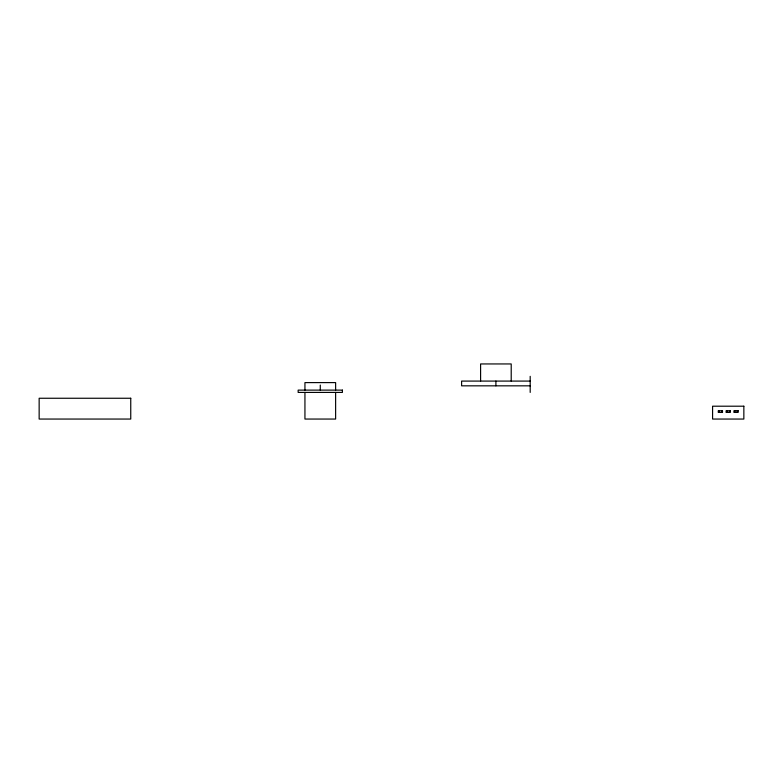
<?xml version="1.0" encoding="UTF-8"?>
<svg xmlns="http://www.w3.org/2000/svg" width="783" height="783" viewBox="0 0 783 783"><rect width="100%" height="100%" fill="white"/><g stroke="black" fill="none" stroke-linecap="round" stroke-linejoin="round"><path stroke-width="1.17" d="M530.189 381.086L461.608 381.086L461.608 385.833L530.189 385.833M737.312 410.762L737.312 412.396M734.777 410.762L734.777 412.396M729.482 410.762L729.482 412.396M726.947 410.762L726.947 412.396M721.652 410.762L721.652 412.396M719.117 410.762L719.117 412.396M530.189 376.329L530.189 392.42M511.211 381.086L511.211 363.948L480.596 363.948L480.596 381.086M495.903 381.086L495.903 385.833M335.623 390.12L335.623 382.603L304.939 382.603L304.939 390.12M335.623 392.42L335.623 419.052L304.939 419.052L304.939 392.42M320.276 385.05L320.276 390.12M342.406 390.12L298.157 390.12L298.157 392.42L342.406 392.42L342.406 390.12M130.751 398.253L39.15 398.253L39.15 419.052L130.751 419.052L130.751 398.253M743.85 406.201L712.579 406.201L712.579 419.052L743.85 419.052L743.85 406.201M722.513 410.762L718.265 410.762L718.265 412.396L722.513 412.396L722.513 410.762M730.333 410.762L726.095 410.762L726.095 412.396L730.333 412.396L730.333 410.762M738.163 410.762L733.916 410.762L733.916 412.396L738.163 412.396L738.163 410.762"/></g></svg>
